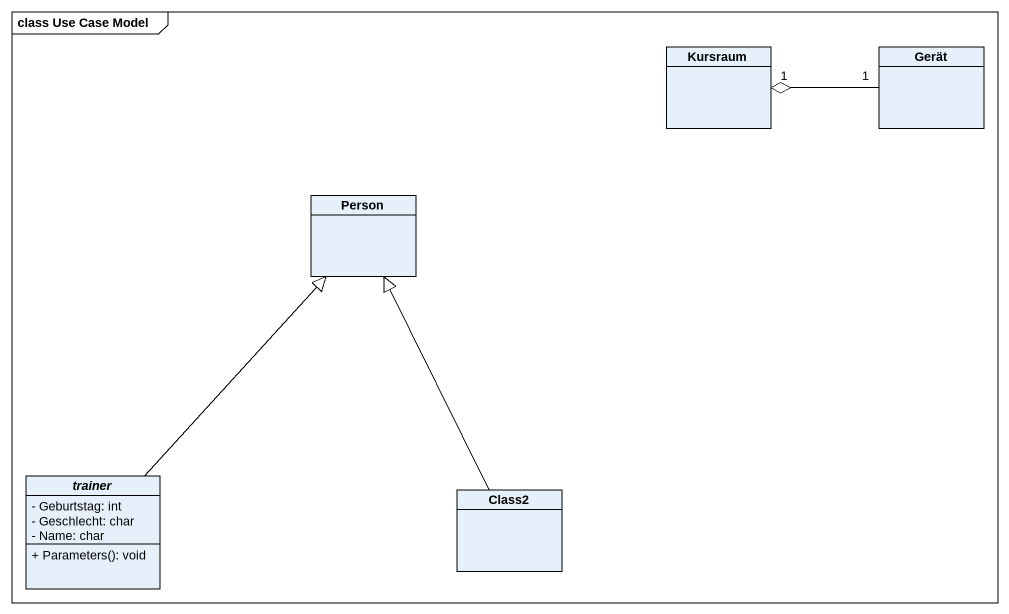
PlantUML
@startuml
mainframe class Use Case Model
hide circle
hide empty members
skinparam classAttributeIconSize 0
class Kursraum
class Gerät
class "Person" as Person_
abstract class trainer {
  - Geburtstag: int
  - Geschlecht: char
  - Name: char
  + Parameters(): void
}
class Class2
Gerät "1" -left-o "1" Kursraum
trainer -up-|> Person_
Class2 -up-|> Person_
@enduml
